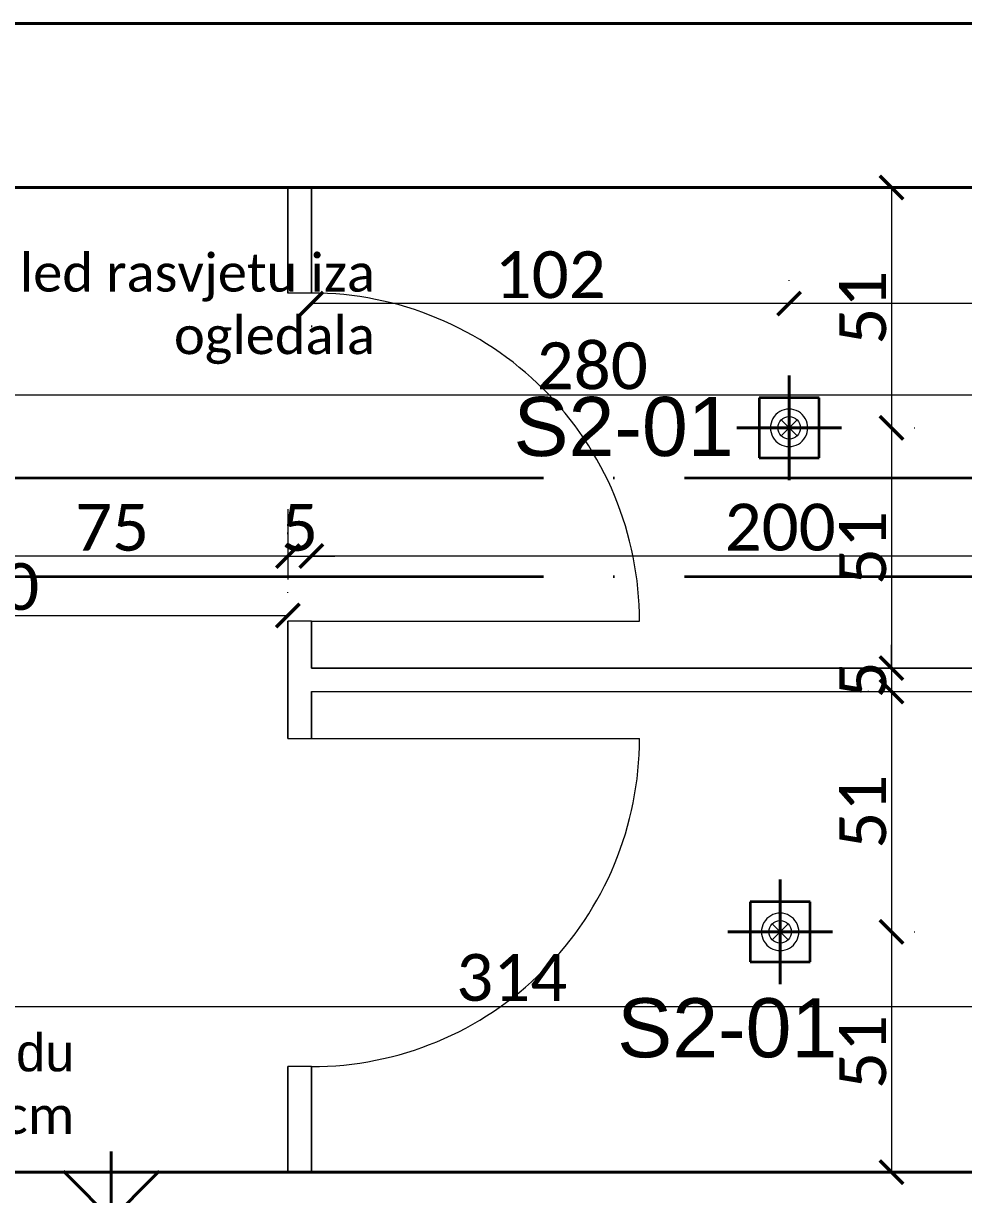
# Model space of a CAD drawing. Header units: centimetres. Extents: x -26724 to 60145, y -23645 to 6771.
# Drawn here: x 4700.5 to 4901, y 4775.2 to 5025 of the extents above; entities that cross this region are included whole.
import ezdxf

# ---------------------------------------------------------------- set-up
doc = ezdxf.new("R2010")
doc.units = ezdxf.units.CM
doc.linetypes.add('ACAD_ISO04W100', pattern=[30, 24, -3, 0, -3])
doc.linetypes.add('AUSGEZOGEN', pattern=[0])
for name, color, linetype, lineweight in [('2.IZGLED', 7, 'Continuous', 13), ('4.KOTE', 88, 'Continuous', 15), ('IZGLED', 252, 'Continuous', 13), ('svjetlo', 7, 'Continuous', 35), ('vrata', 83, 'Continuous', 18), ('zid', 7, 'Continuous', 40)]:
    doc.layers.add(name, color=color, linetype=linetype, lineweight=lineweight)
doc.layers.add('IZGLED 2', color=253, linetype='Continuous', lineweight=9, true_color=0x828282)
doc.styles.add('0.12', font='arial.ttf', dxfattribs={"height": 0.12})
doc.styles.get("Standard").update_dxf_attribs({"font": 'calibri.ttf'})
doc.dimstyles.new('ja 1 50', dxfattribs={"dimtxt": 10, "dimasz": 5, "dimexe": 5, "dimexo": 5, "dimgap": 1, "dimtad": 1, "dimdec": 0, "dimtxsty": 'Standard', "dimblk": 'ARCHTICK', "dimcen": 2.5, "dimclrd": 256, "dimclrt": 7, "dimadec": 0, "dimazin": 0, "dimtfac": 1, "dimtdec": 0, "dimtix": 1, "dimtmove": 1, "dimatfit": 3, "dimldrblk": 'ARCHTICK', "dimfxl": 10, "dimfxlon": 1, "dimlwd": 0, "dimlwe": 9, "dimarcsym": 0})

# ---------------------------------------------------------------- blocks, each defined once
blk = doc.blocks.new('svjetlo')
at = {"layer": 'IZGLED'}
for q in [(1068.02, -4499.66), (1069.72, -4499.66), (1068.02, -4501.36), (1069.72, -4501.36)]:
    blk.add_line((1068.87, -4500.51), q, dxfattribs=at)
for major_axis, start_param, end_param in [((1.41, 1.41), 5.497787, 8.63938), ((-0.849, 0.849), 3.926991, 10.210176), ((1.41, 1.41), 2.356194, 5.497787)]:
    blk.add_ellipse((1068.87, -4500.51), major_axis=major_axis, ratio=1, start_param=start_param, end_param=end_param, dxfattribs=at)
at = {"layer": 'svjetlo'}
for p, q in [((1072.07, -4497.31), (1065.67, -4497.31)), ((1065.67, -4497.31), (1065.67, -4503.71)), ((1072.07, -4503.71), (1072.07, -4497.31)), ((1065.67, -4503.71), (1072.07, -4503.71))]:
    blk.add_line(p, q, dxfattribs=at)
blk = doc.blocks.new('sijalica 1')
blk.add_blockref('svjetlo', (0, 0))
blk = doc.blocks.new('w')
at = {"layer": 'zid'}
for p, q in [((6631364.97, 4927563.77), (6631364.97, 4927586.06)), ((6631376.12, 4927574.92), (6631353.82, 4927574.92))]:
    blk.add_line(p, q, dxfattribs=at)
at = {"xscale": -2, "yscale": 2, "zscale": 2, "rotation": 270}
blk.add_blockref('sijalica 1', (6640365.99, 4925437.18), dxfattribs=at)
blk = doc.blocks.new('GTTTTTT')
at = {"layer": 'zid', "color": 1}
for p, q in [((3959.04, 2060.69), (3959.04, 2036.69)), ((3950.55, 2040.2), (3967.52, 2057.17)), ((3967.52, 2040.2), (3950.55, 2057.17)), ((3947.04, 2048.69), (3971.04, 2048.69))]:
    blk.add_line(p, q, dxfattribs=at)
blk = doc.blocks.new('_ArchTick')
at = {"color": 0, "linetype": 'ByBlock', "const_width": 0.15}
blk.add_lwpolyline([(-0.5, -0.5), (0.5, 0.5)], dxfattribs=at)
blk = doc.blocks.new('*D2736')
at = {"layer": '4.KOTE', "color": 0, "lineweight": 9, "transparency": 16777216}
for p, q in [((4863.8, 4970.03), (4863.8, 4970.2)), ((4961.9, 4960.56), (4961.9, 4960.2))]:
    blk.add_line(p, q, dxfattribs=at)
at = {"layer": '4.KOTE', "lineweight": 0, "transparency": 16777216}
blk.add_line((4961.9, 4965.2), (4863.8, 4965.2), dxfattribs=at)
at = {"layer": 'Defpoints', "color": 0, "transparency": 16777216}
for p in [(4961.9, 4989.96, 1216.69), (4863.8, 4965.2), (4863.8, 4949.86, 1825.04)]:
    blk.add_point(p, dxfattribs=at)
at = {"layer": '4.KOTE', "lineweight": 0, "transparency": 16777216, "xscale": 5, "yscale": 5, "zscale": 5, "rotation": 180}
blk.add_blockref('_ArchTick', (4863.8, 4965.2), dxfattribs=at)
at = {"layer": '4.KOTE', "lineweight": 0, "transparency": 16777216, "xscale": 5, "yscale": 5, "zscale": 5}
blk.add_blockref('_ArchTick', (4961.9, 4965.2), dxfattribs=at)
at = {"layer": '4.KOTE', "color": 7, "transparency": 16777216, "insert": (4912.85, 4971.32), "char_height": 10, "attachment_point": 5}
blk.add_mtext('98', dxfattribs=at)
blk = doc.blocks.new('*D2737')
at = {"layer": '4.KOTE', "color": 0, "lineweight": 9, "transparency": 16777216}
for p, q in [((4863.8, 4970.03), (4863.8, 4970.2)), ((4761.9, 4960.52), (4761.9, 4960.2))]:
    blk.add_line(p, q, dxfattribs=at)
at = {"layer": '4.KOTE', "lineweight": 0, "transparency": 16777216}
blk.add_line((4863.8, 4965.2), (4761.9, 4965.2), dxfattribs=at)
at = {"layer": 'Defpoints', "color": 0, "transparency": 16777216}
for p in [(4761.9, 4986.21, 1216.69), (4761.9, 4965.2), (4863.8, 4949.86, 1825.04)]:
    blk.add_point(p, dxfattribs=at)
at = {"layer": '4.KOTE', "lineweight": 0, "transparency": 16777216, "xscale": 5, "yscale": 5, "zscale": 5, "rotation": 180}
blk.add_blockref('_ArchTick', (4761.9, 4965.2), dxfattribs=at)
at = {"layer": '4.KOTE', "lineweight": 0, "transparency": 16777216, "xscale": 5, "yscale": 5, "zscale": 5}
blk.add_blockref('_ArchTick', (4863.8, 4965.2), dxfattribs=at)
at = {"layer": '4.KOTE', "color": 7, "transparency": 16777216, "insert": (4812.85, 4971.32), "char_height": 10, "attachment_point": 5}
blk.add_mtext('102', dxfattribs=at)
blk = doc.blocks.new('*D2738')
at = {"layer": '4.KOTE', "lineweight": 0, "transparency": 16777216}
blk.add_line((4885.63, 4989.96), (4885.63, 4938.71), dxfattribs=at)
at = {"layer": '4.KOTE', "color": 0, "lineweight": 9, "transparency": 16777216}
for p, q in [((4890.23, 4989.96), (4890.63, 4989.96)), ((4890.5, 4938.71), (4890.63, 4938.71))]:
    blk.add_line(p, q, dxfattribs=at)
at = {"layer": 'Defpoints', "color": 0, "transparency": 16777216}
for p in [(4858.34, 4989.96, 1216.69), (4874.95, 4938.71, 1825.04), (4885.63, 4938.71)]:
    blk.add_point(p, dxfattribs=at)
at = {"layer": '4.KOTE', "lineweight": 0, "transparency": 16777216, "xscale": 5, "yscale": 5, "zscale": 5}
for p, rotation in [((4885.63, 4989.96), 90), ((4885.63, 4938.71), 270)]:
    blk.add_blockref('_ArchTick', p, dxfattribs=dict(at, rotation=rotation))
at = {"layer": '4.KOTE', "color": 7, "transparency": 16777216, "insert": (4879.54, 4964.34), "char_height": 10, "attachment_point": 5, "rotation": 90}
blk.add_mtext('51', dxfattribs=at)
blk = doc.blocks.new('*D2739')
at = {"layer": '4.KOTE', "lineweight": 0, "transparency": 16777216}
blk.add_line((4885.63, 4938.71), (4885.63, 4887.46), dxfattribs=at)
at = {"layer": '4.KOTE', "color": 0, "lineweight": 9, "transparency": 16777216}
for p, q in [((4890.5, 4938.71), (4890.63, 4938.71)), ((4880.74, 4887.46), (4880.63, 4887.46))]:
    blk.add_line(p, q, dxfattribs=at)
at = {"layer": 'Defpoints', "color": 0, "transparency": 16777216}
for p in [(4874.95, 4938.71, 1825.04), (4885.63, 4887.46), (4890.06, 4887.46, 1216.69)]:
    blk.add_point(p, dxfattribs=at)
at = {"layer": '4.KOTE', "lineweight": 0, "transparency": 16777216, "xscale": 5, "yscale": 5, "zscale": 5}
for p, rotation in [((4885.63, 4938.71), 90), ((4885.63, 4887.46), 270)]:
    blk.add_blockref('_ArchTick', p, dxfattribs=dict(at, rotation=rotation))
at = {"layer": '4.KOTE', "color": 7, "transparency": 16777216, "insert": (4879.54, 4913.09), "char_height": 10, "attachment_point": 5, "rotation": 90}
blk.add_mtext('51', dxfattribs=at)
blk = doc.blocks.new('*D2740')
at = {"layer": '4.KOTE', "lineweight": 0, "transparency": 16777216}
for p, q in [((4885.63, 4887.46), (4885.63, 4892.46)), ((4885.63, 4887.46), (4885.63, 4882.46)), ((4885.63, 4882.46), (4885.63, 4877.46))]:
    blk.add_line(p, q, dxfattribs=at)
at = {"layer": '4.KOTE', "color": 0, "lineweight": 9, "transparency": 16777216}
for p, q in [((4880.74, 4887.46), (4880.63, 4887.46)), ((4880.79, 4882.46), (4880.63, 4882.46))]:
    blk.add_line(p, q, dxfattribs=at)
at = {"layer": 'Defpoints', "color": 0, "transparency": 16777216}
for p in [(4890.06, 4887.46, 1216.69), (4885.63, 4882.46), (4893.73, 4882.46, 1216.69)]:
    blk.add_point(p, dxfattribs=at)
at = {"layer": '4.KOTE', "lineweight": 0, "transparency": 16777216, "xscale": 5, "yscale": 5, "zscale": 5}
for p, rotation in [((4885.63, 4887.46), 270), ((4885.63, 4882.46), 90)]:
    blk.add_blockref('_ArchTick', p, dxfattribs=dict(at, rotation=rotation))
at = {"layer": '4.KOTE', "color": 7, "transparency": 16777216, "insert": (4879.55, 4884.96), "char_height": 10, "attachment_point": 5, "rotation": 90}
blk.add_mtext('5', dxfattribs=at)
blk = doc.blocks.new('*D2741')
at = {"layer": '4.KOTE', "color": 0, "lineweight": 9, "transparency": 16777216}
for p, q in [((4880.79, 4882.46), (4880.63, 4882.46)), ((4890.48, 4831.21), (4890.63, 4831.21))]:
    blk.add_line(p, q, dxfattribs=at)
at = {"layer": '4.KOTE', "lineweight": 0, "transparency": 16777216}
blk.add_line((4885.63, 4882.46), (4885.63, 4831.21), dxfattribs=at)
at = {"layer": 'Defpoints', "color": 0, "transparency": 16777216}
for p in [(4893.73, 4882.46, 1216.69), (4873.05, 4831.21, 1825.04), (4885.63, 4831.21)]:
    blk.add_point(p, dxfattribs=at)
at = {"layer": '4.KOTE', "lineweight": 0, "transparency": 16777216, "xscale": 5, "yscale": 5, "zscale": 5}
for p, rotation in [((4885.63, 4882.46), 90), ((4885.63, 4831.21), 270)]:
    blk.add_blockref('_ArchTick', p, dxfattribs=dict(at, rotation=rotation))
at = {"layer": '4.KOTE', "color": 7, "transparency": 16777216, "insert": (4879.54, 4856.84), "char_height": 10, "attachment_point": 5, "rotation": 90}
blk.add_mtext('51', dxfattribs=at)
blk = doc.blocks.new('*D2742')
at = {"layer": '4.KOTE', "lineweight": 0, "transparency": 16777216}
blk.add_line((4885.63, 4831.21), (4885.63, 4779.96), dxfattribs=at)
at = {"layer": '4.KOTE', "color": 0, "lineweight": 9, "transparency": 16777216}
for p, q in [((4890.48, 4831.21), (4890.63, 4831.21)), ((4880.86, 4779.96), (4880.63, 4779.96))]:
    blk.add_line(p, q, dxfattribs=at)
at = {"layer": 'Defpoints', "color": 0, "transparency": 16777216}
for p in [(4873.05, 4831.21, 1825.04), (4885.63, 4779.96), (4899.65, 4779.96, 1216.69)]:
    blk.add_point(p, dxfattribs=at)
at = {"layer": '4.KOTE', "lineweight": 0, "transparency": 16777216, "xscale": 5, "yscale": 5, "zscale": 5}
for p, rotation in [((4885.63, 4831.21), 90), ((4885.63, 4779.96), 270)]:
    blk.add_blockref('_ArchTick', p, dxfattribs=dict(at, rotation=rotation))
at = {"layer": '4.KOTE', "color": 7, "transparency": 16777216, "insert": (4879.54, 4805.59), "char_height": 10, "attachment_point": 5, "rotation": 90}
blk.add_mtext('51', dxfattribs=at)
blk = doc.blocks.new('*D2785')
at = {"layer": '4.KOTE', "color": 0, "lineweight": 9, "transparency": 16777216}
for p, q in [((4756.9, 4921.36), (4756.9, 4906.36)), ((4681.9, 4906.99), (4681.9, 4906.36))]:
    blk.add_line(p, q, dxfattribs=at)
at = {"layer": '4.KOTE', "lineweight": 0, "transparency": 16777216}
blk.add_line((4756.9, 4911.36), (4681.9, 4911.36), dxfattribs=at)
at = {"layer": 'Defpoints', "color": 0, "transparency": 16777216}
for p in [(4756.9, 4975.76), (4681.9, 4957.47, 1216.69), (4681.9, 4911.36)]:
    blk.add_point(p, dxfattribs=at)
at = {"layer": '4.KOTE', "lineweight": 0, "transparency": 16777216, "xscale": 5, "yscale": 5, "zscale": 5, "rotation": 180}
blk.add_blockref('_ArchTick', (4681.9, 4911.36), dxfattribs=at)
at = {"layer": '4.KOTE', "lineweight": 0, "transparency": 16777216, "xscale": 5, "yscale": 5, "zscale": 5}
blk.add_blockref('_ArchTick', (4756.9, 4911.36), dxfattribs=at)
at = {"layer": '4.KOTE', "color": 7, "transparency": 16777216, "insert": (4719.4, 4917.43), "char_height": 10, "attachment_point": 5}
blk.add_mtext('75', dxfattribs=at)
blk = doc.blocks.new('*D2794')
at = {"layer": '4.KOTE', "color": 0, "lineweight": 9, "transparency": 16777216}
for p, q in [((4756.9, 4916.01), (4756.9, 4916.36)), ((4761.9, 4916.01), (4761.9, 4916.36))]:
    blk.add_line(p, q, dxfattribs=at)
at = {"layer": '4.KOTE', "lineweight": 0, "transparency": 16777216}
for p, q in [((4756.9, 4911.36), (4751.9, 4911.36)), ((4756.9, 4911.36), (4761.9, 4911.36)), ((4761.9, 4911.36), (4766.9, 4911.36))]:
    blk.add_line(p, q, dxfattribs=at)
at = {"layer": 'Defpoints', "color": 0, "transparency": 16777216}
for p in [(4761.9, 4911.36), (4756.9, 4887.46, 1216.69), (4761.9, 4887.46, 1216.69)]:
    blk.add_point(p, dxfattribs=at)
at = {"layer": '4.KOTE', "lineweight": 0, "transparency": 16777216, "xscale": 5, "yscale": 5, "zscale": 5}
blk.add_blockref('_ArchTick', (4756.9, 4911.36), dxfattribs=at)
at = {"layer": '4.KOTE', "lineweight": 0, "transparency": 16777216, "xscale": 5, "yscale": 5, "zscale": 5, "rotation": 180}
blk.add_blockref('_ArchTick', (4761.9, 4911.36), dxfattribs=at)
at = {"layer": '4.KOTE', "color": 7, "transparency": 16777216, "insert": (4759.4, 4917.43), "char_height": 10, "attachment_point": 5}
blk.add_mtext('5', dxfattribs=at)
blk = doc.blocks.new('*D2795')
at = {"layer": '4.KOTE', "color": 0, "lineweight": 9, "transparency": 16777216}
for p, q in [((4761.9, 4916.01), (4761.9, 4916.36)), ((4961.9, 4916.18), (4961.9, 4916.36))]:
    blk.add_line(p, q, dxfattribs=at)
at = {"layer": '4.KOTE', "lineweight": 0, "transparency": 16777216}
blk.add_line((4961.9, 4911.36), (4761.9, 4911.36), dxfattribs=at)
at = {"layer": 'Defpoints', "color": 0, "transparency": 16777216}
for p in [(4761.9, 4911.36), (4761.9, 4887.46, 1216.69), (4961.9, 4887.46, 2433.38)]:
    blk.add_point(p, dxfattribs=at)
at = {"layer": '4.KOTE', "lineweight": 0, "transparency": 16777216, "xscale": 5, "yscale": 5, "zscale": 5, "rotation": 180}
blk.add_blockref('_ArchTick', (4761.9, 4911.36), dxfattribs=at)
at = {"layer": '4.KOTE', "lineweight": 0, "transparency": 16777216, "xscale": 5, "yscale": 5, "zscale": 5}
blk.add_blockref('_ArchTick', (4961.9, 4911.36), dxfattribs=at)
at = {"layer": '4.KOTE', "color": 7, "transparency": 16777216, "insert": (4861.9, 4917.48), "char_height": 10, "attachment_point": 5}
blk.add_mtext('200', dxfattribs=at)
blk = doc.blocks.new('*D2798')
at = {"layer": '4.KOTE', "color": 0, "lineweight": 9, "transparency": 16777216}
for p, q in [((4627.12, 4903.6), (4627.12, 4903.69)), ((4756.9, 4903.55), (4756.9, 4903.69))]:
    blk.add_line(p, q, dxfattribs=at)
at = {"layer": '4.KOTE', "lineweight": 0, "transparency": 16777216}
blk.add_line((4627.12, 4898.69), (4756.9, 4898.69), dxfattribs=at)
at = {"layer": 'Defpoints', "color": 0, "transparency": 16777216}
for p in [(4756.9, 4898.69), (4627.12, 4896.11, 1216.69), (4756.9, 4892.46, 1216.69)]:
    blk.add_point(p, dxfattribs=at)
at = {"layer": '4.KOTE', "lineweight": 0, "transparency": 16777216, "xscale": 5, "yscale": 5, "zscale": 5, "rotation": 180}
blk.add_blockref('_ArchTick', (4627.12, 4898.69), dxfattribs=at)
at = {"layer": '4.KOTE', "lineweight": 0, "transparency": 16777216, "xscale": 5, "yscale": 5, "zscale": 5}
blk.add_blockref('_ArchTick', (4756.9, 4898.69), dxfattribs=at)
at = {"layer": '4.KOTE', "color": 7, "transparency": 16777216, "insert": (4692.01, 4904.81), "char_height": 10, "attachment_point": 5}
blk.add_mtext('130', dxfattribs=at)
blk = doc.blocks.new('*D2814')
at = {"layer": '4.KOTE', "color": 0, "lineweight": 9, "transparency": 16777216}
for p, q in [((4647.4, 4820.02), (4647.4, 4820.32)), ((4961.9, 4805.32), (4961.9, 4820.32))]:
    blk.add_line(p, q, dxfattribs=at)
at = {"layer": '4.KOTE', "lineweight": 0, "transparency": 16777216}
blk.add_line((4647.4, 4815.32), (4961.9, 4815.32), dxfattribs=at)
at = {"layer": 'Defpoints', "color": 0, "transparency": 16777216}
for p in [(4961.9, 4815.32), (4647.4, 4794.36, 1338.36), (4961.9, 4779.96)]:
    blk.add_point(p, dxfattribs=at)
at = {"layer": '4.KOTE', "lineweight": 0, "transparency": 16777216, "xscale": 5, "yscale": 5, "zscale": 5, "rotation": 180}
blk.add_blockref('_ArchTick', (4647.4, 4815.32), dxfattribs=at)
at = {"layer": '4.KOTE', "lineweight": 0, "transparency": 16777216, "xscale": 5, "yscale": 5, "zscale": 5}
blk.add_blockref('_ArchTick', (4961.9, 4815.32), dxfattribs=at)
at = {"layer": '4.KOTE', "color": 7, "transparency": 16777216, "insert": (4804.65, 4821.44), "char_height": 10, "attachment_point": 5}
blk.add_mtext('314', dxfattribs=at)
blk = doc.blocks.new('*D2816')
at = {"layer": '4.KOTE', "lineweight": 0, "transparency": 16777216}
blk.add_line((4681.74, 4945.76), (4961.9, 4945.76), dxfattribs=at)
at = {"layer": '4.KOTE', "color": 0, "lineweight": 9, "transparency": 16777216}
for p, q in [((4681.74, 4941.15), (4681.74, 4940.76)), ((4961.9, 4941.37), (4961.9, 4940.76))]:
    blk.add_line(p, q, dxfattribs=at)
at = {"layer": 'Defpoints', "color": 0, "transparency": 16777216}
for p in [(4681.74, 5004.36, 2433.38), (4961.9, 4989.96, 1216.69), (4961.9, 4945.76)]:
    blk.add_point(p, dxfattribs=at)
at = {"layer": '4.KOTE', "lineweight": 0, "transparency": 16777216, "xscale": 5, "yscale": 5, "zscale": 5, "rotation": 180}
blk.add_blockref('_ArchTick', (4681.74, 4945.76), dxfattribs=at)
at = {"layer": '4.KOTE', "lineweight": 0, "transparency": 16777216, "xscale": 5, "yscale": 5, "zscale": 5}
blk.add_blockref('_ArchTick', (4961.9, 4945.76), dxfattribs=at)
at = {"layer": '4.KOTE', "color": 7, "transparency": 16777216, "insert": (4821.82, 4951.89), "char_height": 10, "attachment_point": 5}
blk.add_mtext('280', dxfattribs=at)

msp = doc.modelspace()

# ---------------------------------------------------------------- linework, layer by layer
at = {"layer": '2.IZGLED', "transparency": 33554687}
for p, q in [((4756.9, 4967.46, 1216.69), (4756.9, 4989.96, 1216.69)), ((4756.9, 4989.96, 1216.69), (4761.9, 4989.96, 1216.69)), ((4761.9, 4989.96, 1216.69), (4756.9, 4989.96, 1216.69)), ((4756.9, 4989.96, 1216.69), (4756.9, 4967.46, 1216.69)), ((4756.9, 4989.96, 1216.69), (4761.9, 4989.96, 1216.69)), ((4756.9, 4989.96, 1216.69), (4756.9, 4989.96, 1216.69)), ((4761.9, 4989.96, 1216.69), (4756.9, 4989.96, 1216.69)), ((4756.9, 4989.96, 1216.69), (4756.9, 4967.46, 1216.69)), ((4756.9, 4989.96, 1216.69), (4756.9, 4989.96, 1216.69)), ((4756.9, 4967.46, 1216.69), (4756.9, 4989.96, 1216.69)), ((4761.9, 4989.96, 1216.69), (4761.9, 4967.46, 1216.69)), ((4761.9, 4967.46, 1216.69), (4761.9, 4989.96, 1216.69)), ((4761.9, 4989.96, 1216.69), (4761.9, 4989.96, 1216.69)), ((4761.9, 4967.46, 1216.69), (4761.9, 4989.96, 1216.69)), ((4761.9, 4989.96, 1216.69), (4761.9, 4967.46, 1216.69)), ((4761.9, 4989.96, 1216.69), (4761.9, 4989.96, 1216.69)), ((4756.9, 4897.46, 1216.69), (4756.9, 4887.46, 1216.69)), ((4756.9, 4887.46, 1216.69), (4756.9, 4897.46, 1216.69)), ((4756.9, 4887.46, 1216.69), (4756.9, 4897.46, 1216.69)), ((4756.9, 4897.46, 1216.69), (4756.9, 4887.46, 1216.69)), ((4761.9, 4897.46, 1216.69), (4761.9, 4887.46, 1216.69)), ((4761.9, 4887.46, 1216.69), (4761.9, 4897.46, 1216.69)), ((4761.9, 4887.46, 1216.69), (4761.9, 4897.46, 1216.69)), ((4761.9, 4897.46, 1216.69), (4761.9, 4887.46, 1216.69)), ((4756.9, 4887.46, 1216.69), (4756.9, 4887.46, 1216.69)), ((4756.9, 4887.46, 1216.69), (4756.9, 4887.46, 1216.69)), ((4756.9, 4887.46, 1216.69), (4756.9, 4882.46, 1216.69)), ((4756.9, 4887.46, 1216.69), (4756.9, 4887.46, 1216.69)), ((4756.9, 4882.46, 1216.69), (4756.9, 4887.46, 1216.69)), ((4756.9, 4887.46, 1216.69), (4756.9, 4887.46, 1216.69)), ((4756.9, 4887.46, 1216.69), (4756.9, 4887.46, 1216.69)), ((4756.9, 4882.46, 1216.69), (4756.9, 4887.46, 1216.69)), ((4756.9, 4887.46, 1216.69), (4756.9, 4887.46, 1216.69)), ((4756.9, 4887.46, 1216.69), (4756.9, 4882.46, 1216.69)), ((4761.9, 4887.46, 1216.69), (4761.9, 4887.46, 1216.69)), ((4761.9, 4887.46, 1216.69), (4761.9, 4887.46, 1216.69)), ((4968.65, 4887.46, 1216.69), (4761.9, 4887.46, 1216.69)), ((4761.9, 4887.46, 1216.69), (4968.65, 4887.46, 1216.69)), ((4761.9, 4887.46, 1216.69), (4968.65, 4887.46, 1216.69)), ((4968.65, 4887.46, 1216.69), (4761.9, 4887.46, 1216.69)), ((4756.9, 4872.46, 1216.69), (4756.9, 4882.46, 1216.69)), ((4756.9, 4882.46, 1216.69), (4756.9, 4882.46, 1216.69)), ((4756.9, 4882.46, 1216.69), (4756.9, 4872.46, 1216.69)), ((4756.9, 4882.46, 1216.69), (4756.9, 4882.46, 1216.69)), ((4756.9, 4882.46, 1216.69), (4756.9, 4882.46, 1216.69)), ((4756.9, 4882.46, 1216.69), (4756.9, 4872.46, 1216.69)), ((4756.9, 4882.46, 1216.69), (4756.9, 4882.46, 1216.69)), ((4756.9, 4872.46, 1216.69), (4756.9, 4882.46, 1216.69)), ((4756.9, 4882.46, 1216.69), (4756.9, 4882.46, 1216.69)), ((4756.9, 4882.46, 1216.69), (4756.9, 4882.46, 1216.69)), ((4756.9, 4882.46, 1216.69), (4756.9, 4882.46, 1216.69)), ((4756.9, 4882.46, 1216.69), (4756.9, 4882.46, 1216.69)), ((4761.9, 4882.46, 1216.69), (4761.9, 4882.46, 1216.69)), ((4761.9, 4882.46, 1216.69), (4761.9, 4872.46, 1216.69)), ((4761.9, 4872.46, 1216.69), (4761.9, 4882.46, 1216.69)), ((4761.9, 4882.46, 1216.69), (4761.9, 4882.46, 1216.69)), ((4761.9, 4882.46, 1216.69), (4761.9, 4882.46, 1216.69)), ((4761.9, 4872.46, 1216.69), (4761.9, 4882.46, 1216.69)), ((4761.9, 4882.46, 1216.69), (4761.9, 4872.46, 1216.69)), ((4761.9, 4882.46, 1216.69), (4761.9, 4882.46, 1216.69)), ((4761.9, 4882.46, 1216.69), (4968.65, 4882.46, 1216.69)), ((4761.9, 4882.46, 1216.69), (4968.65, 4882.46, 1216.69)), ((4756.9, 4779.96, 1216.69), (4756.9, 4802.46, 1216.69)), ((4756.9, 4802.46, 1216.69), (4756.9, 4779.96, 1216.69)), ((4756.9, 4779.96, 1216.69), (4756.9, 4802.46, 1216.69)), ((4756.9, 4802.46, 1216.69), (4756.9, 4779.96, 1216.69)), ((4761.9, 4779.96, 1216.69), (4761.9, 4802.46, 1216.69)), ((4761.9, 4802.46, 1216.69), (4761.9, 4779.96, 1216.69)), ((4761.9, 4779.96, 1216.69), (4761.9, 4802.46, 1216.69)), ((4761.9, 4802.46, 1216.69), (4761.9, 4779.96, 1216.69)), ((4756.9, 4779.96, 1216.69), (4756.9, 4779.96, 1216.69)), ((4756.9, 4779.96, 1216.69), (4761.9, 4779.96, 1216.69)), ((4761.9, 4779.96, 1216.69), (4756.9, 4779.96, 1216.69)), ((4761.9, 4779.96, 1216.69), (4756.9, 4779.96, 1216.69)), ((4756.9, 4779.96, 1216.69), (4761.9, 4779.96, 1216.69)), ((4756.9, 4779.96, 1216.69), (4756.9, 4779.96, 1216.69)), ((4761.9, 4779.96, 1216.69), (4761.9, 4779.96, 1216.69)), ((4761.9, 4779.96, 1216.69), (4761.9, 4779.96, 1216.69))]:
    msp.add_line(p, q, dxfattribs=at)
at = {"layer": '2.IZGLED', "ltscale": 12}
for p, q in [((4761.9, 4967.46, 1216.69), (4756.9, 4967.46, 1216.69)), ((4761.9, 4897.46, 1216.69), (4756.9, 4897.46, 1216.69)), ((4756.9, 4872.46, 1216.69), (4761.9, 4872.46, 1216.69)), ((4761.9, 4802.46, 1216.69), (4756.9, 4802.46, 1216.69))]:
    msp.add_line(p, q, dxfattribs=at)
at = {"layer": 'IZGLED 2', "color": 5, "linetype": 'ACAD_ISO04W100', "lineweight": 35, "ltscale": 5}
for p, q in [((3940.89, 4928.05), (5066.14, 4928.05)), ((3940.89, 4906.98), (5066.14, 4906.98))]:
    msp.add_line(p, q, dxfattribs=at)
at = {"layer": 'vrata', "linetype": 'AUSGEZOGEN', "transparency": 33554687}
for p, q in [((4761.9, 4897.46, 1216.69), (4831.9, 4897.46, 1216.69)), ((4761.9, 4872.46, 1216.69), (4831.9, 4872.46, 1216.69))]:
    msp.add_line(p, q, dxfattribs=at)
at = {"layer": 'vrata', "ltscale": 12}
for centre, start, end in [((4761.9, 4897.46, 1216.69), 0, 90.0056), ((4761.9, 4872.46, 1216.69), 269.9944, 360)]:
    msp.add_arc(centre, 70, start, end, dxfattribs=at)
at = {"layer": 'zid', "transparency": 33554687}
for p, q in [((4326.9, 5024.96, 1216.69), (4981.9, 5024.96, 1216.69)), ((4326.9, 4989.96, 1216.69), (4961.9, 4989.96, 1216.69)), ((4961.9, 4989.96, 1216.69), (4326.9, 4989.96, 1216.69)), ((4326.9, 4989.96, 1216.69), (4961.9, 4989.96, 1216.69)), ((4961.9, 4989.96, 1216.69), (4326.9, 4989.96, 1216.69)), ((4961.9, 4779.96, 1216.69), (4336.9, 4779.96, 1216.69)), ((4336.9, 4779.96, 1216.69), (4961.9, 4779.96, 1216.69)), ((4336.9, 4779.96, 1216.69), (4961.9, 4779.96, 1216.69)), ((4961.9, 4779.96, 1216.69), (4336.9, 4779.96, 1216.69))]:
    msp.add_line(p, q, dxfattribs=at)

# ---------------------------------------------------------------- block references
at = {"xscale": 1.2, "yscale": 1.2, "zscale": 1.2}
msp.add_blockref('GTTTTTT', (-31.61, 2311.54, 1216.69), dxfattribs=at)
at = {"layer": 'zid', "xscale": -1, "rotation": 180}
for p in [(-6626501.17, 4932513.63, 1825.04), (-6626503.07, 4932406.13, 1825.04)]:
    msp.add_blockref('w', p, dxfattribs=at)

# ---------------------------------------------------------------- texts
at = {"color": 1, "char_height": 8, "attachment_point": 3}
for s, insert in [('{\\fCalibri|b0|i0|c238|p34;kabal za led rasvjetu iza ogledala} ', (4775.47, 4975.76)), ('svjetle{\\fArial|b0|i0|c238|p34;ći znak na zidu H=}210cm ', (4711.35, 4809.47, 121.67))]:
    msp.add_mtext_dynamic_manual_height_columns(s, width=124.9498, gutter_width=12.5, heights=[0], dxfattribs=dict(at, insert=insert))
at = {"layer": 'IZGLED 2', "color": 7, "style": '0.12'}
for p in [(4805.02, 4932.7, 1852.04), (4827.13, 4804.45, 1852.04)]:
    msp.add_text('S2-01', height=12.6, dxfattribs=at).set_placement(p)

# ---------------------------------------------------------------- dimensions: what is measured, and where the dimension line sits
at = {"layer": '4.KOTE'}
for base, p1, p2, picture, middle in [((4961.9, 4945.76), (4681.74, 5004.36, 2433.38), (4961.9, 4989.96, 1216.69), '*D2816', (4821.82, 4951.89)), ((4863.8, 4965.2), (4961.9, 4989.96, 1216.69), (4863.8, 4949.86, 1825.04), '*D2736', (4912.85, 4971.32)), ((4761.9, 4965.2), (4863.8, 4949.86, 1825.04), (4761.9, 4986.21, 1216.69), '*D2737', (4812.85, 4971.32)), ((4681.9, 4911.36), (4756.9, 4975.76), (4681.9, 4957.47, 1216.69), '*D2785', (4719.4, 4917.43)), ((4761.9, 4911.36), (4756.9, 4887.46, 1216.69), (4761.9, 4887.46, 1216.69), '*D2794', (4759.4, 4917.43)), ((4761.9, 4911.36), (4961.9, 4887.46, 2433.38), (4761.9, 4887.46, 1216.69), '*D2795', (4861.9, 4917.48)), ((4756.9, 4898.69), (4627.12, 4896.11, 1216.69), (4756.9, 4892.46, 1216.69), '*D2798', (4692.01, 4904.81)), ((4961.8973, 4815.3154), (4647.3987, 4794.3633, 1338.361), (4961.8973, 4779.9633), '*D2814', (4804.648, 4821.4384))]:
    dim = msp.add_linear_dim(base=base, p1=p1, p2=p2, dimstyle='ja 1 50', dxfattribs=at)
    dim.commit()
    dim.dimension.update_dxf_attribs({"geometry": picture, "text_midpoint": middle})
for base, p1, p2, picture, middle in [((4885.63, 4938.71), (4858.34, 4989.96, 1216.69), (4874.95, 4938.71, 1825.04), '*D2738', (4879.54, 4964.34)), ((4885.63, 4887.46), (4874.95, 4938.71, 1825.04), (4890.06, 4887.46, 1216.69), '*D2739', (4879.54, 4913.09)), ((4885.63, 4882.46), (4890.06, 4887.46, 1216.69), (4893.73, 4882.46, 1216.69), '*D2740', (4879.55, 4884.96)), ((4885.63, 4831.21), (4893.73, 4882.46, 1216.69), (4873.05, 4831.21, 1825.04), '*D2741', (4879.54, 4856.84)), ((4885.63, 4779.96), (4873.05, 4831.21, 1825.04), (4899.65, 4779.96, 1216.69), '*D2742', (4879.54, 4805.59))]:
    dim = msp.add_linear_dim(base=base, p1=p1, p2=p2, angle=90, dimstyle='ja 1 50', dxfattribs=at)
    dim.commit()
    dim.dimension.update_dxf_attribs({"geometry": picture, "text_midpoint": middle})

doc.saveas('drawing.dxf')
